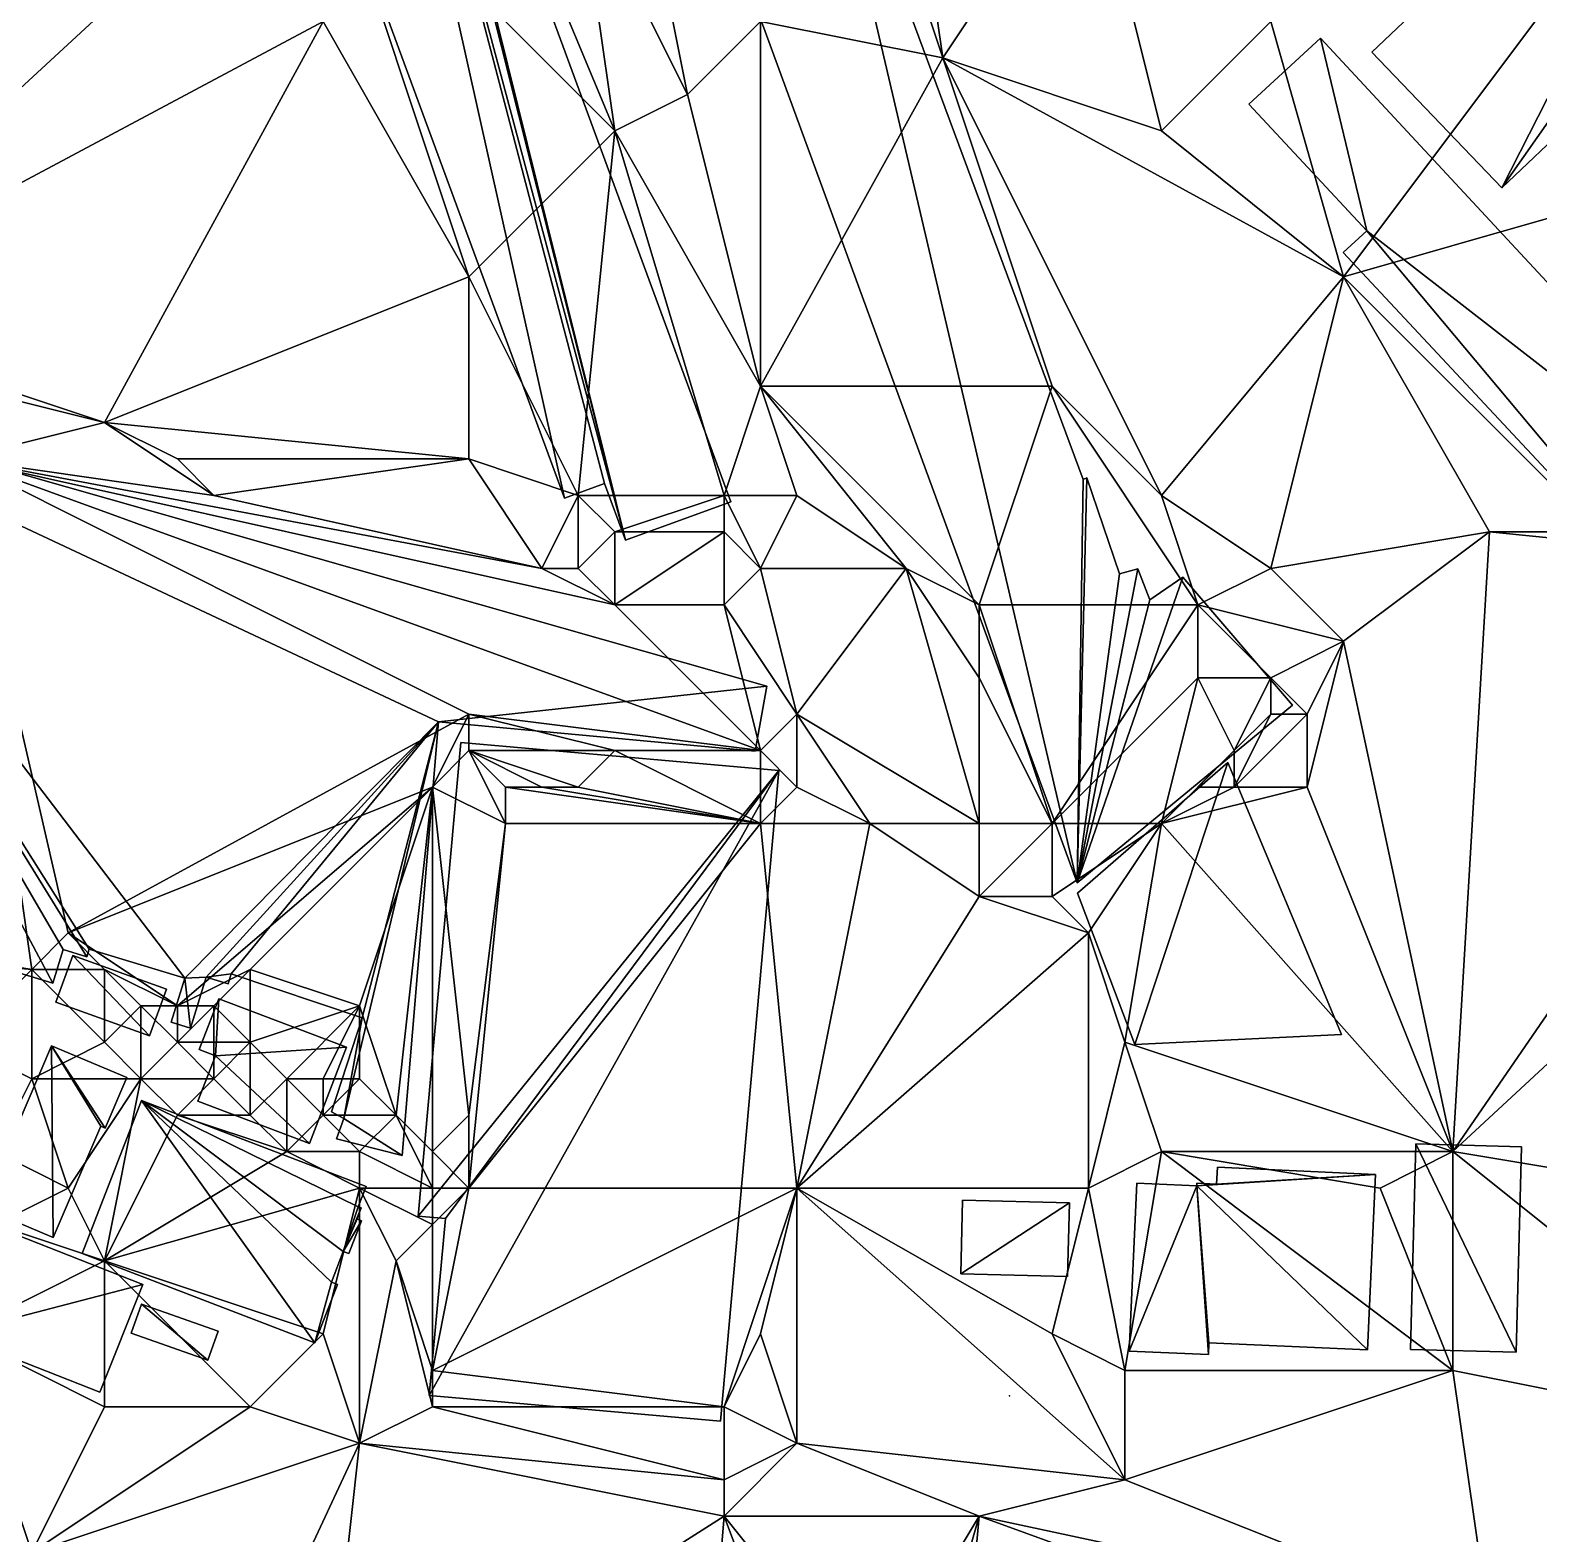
# Model space of a CAD drawing. Header units: metres. Extents: x -1103 to 901, y -902 to 905.
# Drawn here: x -854.1 to -771.3, y 619 to 701.5 of the extents above; entities that cross this region are included whole.
import ezdxf

# ---------------------------------------------------------------- set-up
doc = ezdxf.new("R2010")
doc.units = ezdxf.units.M
for name, color, linetype in [('OSM_BUILDING_FOOTPRINTS', 7, 'CONTINUOUS'), ('OSM_BUILDING_ROOFS', 1, 'CONTINUOUS'), ('OSM_BUILDING_WALLS', 8, 'CONTINUOUS'), ('OSM_TERRAIN', 3, 'CONTINUOUS'), ('OSM_TREES', 3, 'CONTINUOUS')]:
    doc.layers.add(name, color=color, linetype=linetype)

msp = doc.modelspace()

# ---------------------------------------------------------------- linework, layer by layer
at = {"layer": 'OSM_BUILDING_FOOTPRINTS'}
for points in [[(-846.185, 733.968, 9.272), (-838.348, 736.81, 9.272), (-835.065, 727.885, 9.272), (-834.899, 727.941, 9.272), (-815.631, 675.654, 9.272), (-821.412, 673.553, 9.272), (-822.562, 676.649, 9.272), (-824.762, 675.842, 9.272), (-846.185, 733.968, 9.272)], [(-820.75, 720.587, 10.256), (-809.044, 728.969, 10.256), (-803.539, 723.13, 10.256), (-810.834, 717.899, 10.256), (-811.177, 716.959, 10.256), (-796.298, 676.882, 10.256), (-796.099, 676.97, 10.256), (-794.297, 671.695, 10.256), (-793.291, 671.972, 10.256), (-792.628, 670.28, 10.256), (-790.826, 671.507, 10.256), (-784.802, 664.496, 10.256), (-796.629, 654.742, 10.256), (-820.75, 720.587, 10.256)], [(-780.447, 700.316, 11.662), (-759.346, 720.333, 11.662), (-741.239, 701.5, 11.662), (-762.551, 681.284, 11.662), (-769.592, 688.605, 11.662), (-766.685, 691.358, 11.662), (-765.834, 690.474, 11.662), (-761.269, 694.798, 11.662), (-766.796, 700.548, 11.662), (-770.167, 697.352, 11.662), (-769.415, 696.578, 11.662), (-773.317, 692.884, 11.662), (-780.447, 700.316, 11.662)], [(-787.212, 697.463, 11.658), (-783.277, 701.079, 11.658), (-754.636, 670.269, 11.658), (-759.787, 665.514, 11.658), (-782.028, 689.334, 11.658), (-780.734, 690.518, 11.658), (-787.212, 697.463, 11.658)], [(-882.176, 691.6, 11.096), (-870.06, 681.57, 11.096), (-813.652, 665.535, 11.096), (-814.304, 661.974, 11.096), (-831.67, 663.577, 11.096), (-833.67, 639.778, 11.096), (-837.274, 640.707, 11.096), (-836.865, 641.813, 11.096), (-837.55, 642.178, 11.096), (-835.87, 647.343, 11.096), (-843.055, 649.753, 11.096), (-843.221, 649.211, 11.096), (-844.415, 649.576, 11.096), (-845.277, 646.778, 11.096), (-846.338, 647.11, 11.096), (-845.598, 649.51, 11.096), (-850.848, 651.102, 11.096), (-850.981, 650.693, 11.096), (-852.263, 651.08, 11.096), (-852.838, 649.233, 11.096), (-892.721, 661.331, 11.096), (-882.176, 691.6, 11.096)], [(-830.443, 662.449, 11.787), (-812.989, 660.901, 11.787), (-816.205, 625.214, 11.787), (-832.178, 626.629, 11.787), (-831.294, 636.328, 11.787), (-832.786, 636.461, 11.787), (-830.443, 662.449, 11.787)], [(-796.607, 654.178, 11.818), (-788.35, 661.355, 11.818), (-782.115, 646.426, 11.818), (-793.468, 645.883, 11.818), (-796.607, 654.178, 11.818)], [(-852.672, 648.205, 11.391), (-851.744, 650.76, 11.391), (-846.604, 648.913, 11.391), (-847.532, 646.358, 11.391), (-852.672, 648.205, 11.391)], [(-844.879, 642.764, 11.584), (-843.917, 645.263, 11.584), (-844.802, 645.595, 11.584), (-843.73, 648.382, 11.584), (-836.721, 645.739, 11.584), (-838.744, 640.453, 11.584), (-844.879, 642.764, 11.584)], [(-856.718, 636.936, 13.161), (-852.915, 645.805, 13.161), (-848.781, 644.058, 13.161), (-849.964, 641.293, 13.161), (-850.207, 641.404, 13.161), (-852.827, 635.288, 13.161), (-856.718, 636.936, 13.161)], [(-851.224, 634.414, 13.655), (-847.974, 642.808, 13.655), (-835.649, 638.086, 13.655), (-836.08, 636.969, 13.655), (-835.914, 636.914, 13.655), (-836.146, 636.306, 13.655), (-835.892, 636.206, 13.655), (-836.589, 634.404, 13.655), (-836.898, 634.525, 13.655), (-837.55, 632.844, 13.655), (-837.219, 632.712, 13.655), (-838.457, 629.515, 13.655), (-851.224, 634.414, 13.655)], [(-778.335, 629.151, 12.144), (-778.047, 640.421, 12.144), (-772.244, 640.266, 12.144), (-772.531, 628.997, 12.144), (-778.335, 629.151, 12.144)], [(-793.357, 638.275, 12.589), (-790.052, 638.12, 12.589), (-790.052, 638.264, 12.589), (-788.969, 638.22, 12.589), (-788.924, 639.138, 12.589), (-780.258, 638.751, 12.589), (-780.7, 629.129, 12.589), (-789.4, 629.516, 12.589), (-789.422, 628.864, 12.589), (-793.777, 629.052, 12.589), (-793.357, 638.275, 12.589)], [(-802.908, 637.335, 13.192), (-797.038, 637.191, 13.192), (-797.148, 633.143, 13.192), (-803.007, 633.287, 13.192), (-802.908, 637.335, 13.192)], [(-850.251, 626.806, 14.081), (-858.354, 629.991, 14.081), (-855.999, 635.896, 14.081), (-847.897, 632.711, 14.081), (-850.251, 626.806, 14.081)], [(-848.538, 630.046, 14.194), (-847.974, 631.628, 14.194), (-843.774, 630.146, 14.194), (-844.337, 628.564, 14.194), (-848.538, 630.046, 14.194)]]:
    msp.add_polyline3d(points, close=True, dxfattribs=at)
at = {"layer": 'OSM_BUILDING_ROOFS'}
for points in [[(-838.348, 736.81, 17.672), (-846.185, 733.968, 17.672), (-824.762, 675.842, 17.672)], [(-838.348, 736.81, 17.672), (-824.762, 675.842, 17.672), (-822.562, 676.649, 17.672)], [(-838.348, 736.81, 17.672), (-822.562, 676.649, 17.672), (-821.412, 673.553, 17.672)], [(-821.412, 673.553, 17.672), (-835.065, 727.885, 17.672), (-838.348, 736.81, 17.672)], [(-821.412, 673.553, 17.672), (-834.899, 727.941, 17.672), (-835.065, 727.885, 17.672)], [(-821.412, 673.553, 17.672), (-815.631, 675.654, 17.672), (-834.899, 727.941, 17.672)], [(-820.75, 720.587, 15.456), (-796.629, 654.742, 15.456), (-811.177, 716.959, 15.456)], [(-759.346, 720.333, 23.262), (-780.447, 700.316, 23.262), (-773.317, 692.884, 23.262)], [(-759.346, 720.333, 23.262), (-773.317, 692.884, 23.262), (-770.167, 697.352, 23.262)], [(-796.629, 654.742, 15.456), (-796.298, 676.882, 15.456), (-811.177, 716.959, 15.456)], [(-783.277, 701.079, 26.458), (-787.212, 697.463, 26.458), (-780.734, 690.518, 26.458)], [(-780.734, 690.518, 26.458), (-754.636, 670.269, 26.458), (-783.277, 701.079, 26.458)], [(-773.317, 692.884, 23.262), (-769.415, 696.578, 23.262), (-770.167, 697.352, 23.262)], [(-780.734, 690.518, 26.458), (-782.028, 689.334, 26.458), (-759.787, 665.514, 26.458)], [(-780.734, 690.518, 26.458), (-759.787, 665.514, 26.458), (-754.636, 670.269, 26.458)], [(-870.06, 681.57, 16.296), (-892.721, 661.331, 16.296), (-852.838, 649.233, 16.296)], [(-870.06, 681.57, 16.296), (-852.838, 649.233, 16.296), (-852.263, 651.08, 16.296)], [(-870.06, 681.57, 16.296), (-852.263, 651.08, 16.296), (-850.981, 650.693, 16.296)], [(-870.06, 681.57, 16.296), (-850.981, 650.693, 16.296), (-850.848, 651.102, 16.296)], [(-870.06, 681.57, 16.296), (-850.848, 651.102, 16.296), (-845.598, 649.51, 16.296)], [(-831.67, 663.577, 16.296), (-813.652, 665.535, 16.296), (-870.06, 681.57, 16.296)], [(-831.67, 663.577, 16.296), (-870.06, 681.57, 16.296), (-845.598, 649.51, 16.296)], [(-796.629, 654.742, 15.456), (-794.297, 671.695, 15.456), (-796.099, 676.97, 15.456)], [(-796.629, 654.742, 15.456), (-796.099, 676.97, 15.456), (-796.298, 676.882, 15.456)], [(-796.629, 654.742, 15.456), (-792.628, 670.28, 15.456), (-793.291, 671.972, 15.456)], [(-796.629, 654.742, 15.456), (-793.291, 671.972, 15.456), (-794.297, 671.695, 15.456)], [(-796.629, 654.742, 15.456), (-784.802, 664.496, 15.456), (-790.826, 671.507, 15.456)], [(-796.629, 654.742, 15.456), (-790.826, 671.507, 15.456), (-792.628, 670.28, 15.456)], [(-831.67, 663.577, 16.296), (-814.304, 661.974, 16.296), (-813.652, 665.535, 16.296)], [(-831.67, 663.577, 16.296), (-845.598, 649.51, 16.296), (-844.415, 649.576, 16.296)], [(-831.67, 663.577, 16.296), (-844.415, 649.576, 16.296), (-843.055, 649.753, 16.296)], [(-831.67, 663.577, 16.296), (-843.055, 649.753, 16.296), (-835.87, 647.343, 16.296)], [(-836.865, 641.813, 16.296), (-833.67, 639.778, 16.296), (-831.67, 663.577, 16.296)], [(-831.67, 663.577, 16.296), (-835.87, 647.343, 16.296), (-836.865, 641.813, 16.296)], [(-812.989, 660.901, 16.987), (-830.443, 662.449, 16.987), (-832.786, 636.461, 16.987)], [(-812.989, 660.901, 16.987), (-832.786, 636.461, 16.987), (-831.294, 636.328, 16.987)], [(-812.989, 660.901, 16.987), (-831.294, 636.328, 16.987), (-832.178, 626.629, 16.987)], [(-812.989, 660.901, 16.987), (-832.178, 626.629, 16.987), (-816.205, 625.214, 16.987)], [(-788.35, 661.355, 23.418), (-796.607, 654.178, 23.418), (-793.468, 645.883, 23.418)], [(-788.35, 661.355, 23.418), (-793.468, 645.883, 23.418), (-782.115, 646.426, 23.418)], [(-851.744, 650.76, 16.591), (-852.672, 648.205, 16.591), (-847.532, 646.358, 16.591)], [(-851.744, 650.76, 16.591), (-847.532, 646.358, 16.591), (-846.604, 648.913, 16.591)], [(-845.598, 649.51, 16.296), (-846.338, 647.11, 16.296), (-845.277, 646.778, 16.296)], [(-845.598, 649.51, 16.296), (-845.277, 646.778, 16.296), (-844.415, 649.576, 16.296)], [(-844.415, 649.576, 16.296), (-843.221, 649.211, 16.296), (-843.055, 649.753, 16.296)], [(-843.917, 645.263, 16.784), (-843.73, 648.382, 16.784), (-844.802, 645.595, 16.784)], [(-843.917, 645.263, 16.784), (-836.721, 645.739, 16.784), (-843.73, 648.382, 16.784)], [(-835.87, 647.343, 16.296), (-837.55, 642.178, 16.296), (-836.865, 641.813, 16.296)], [(-852.915, 645.805, 18.361), (-856.718, 636.936, 18.361), (-852.827, 635.288, 18.361)], [(-852.915, 645.805, 18.361), (-852.827, 635.288, 18.361), (-850.207, 641.404, 18.361)], [(-852.915, 645.805, 18.361), (-850.207, 641.404, 18.361), (-849.964, 641.293, 18.361)], [(-852.915, 645.805, 18.361), (-849.964, 641.293, 18.361), (-848.781, 644.058, 18.361)], [(-843.917, 645.263, 16.784), (-844.879, 642.764, 16.784), (-838.744, 640.453, 16.784)], [(-843.917, 645.263, 16.784), (-838.744, 640.453, 16.784), (-836.721, 645.739, 16.784)], [(-847.974, 642.808, 18.855), (-851.224, 634.414, 18.855), (-838.457, 629.515, 18.855)], [(-836.08, 636.969, 18.855), (-835.649, 638.086, 18.855), (-847.974, 642.808, 18.855)], [(-847.974, 642.808, 18.855), (-838.457, 629.515, 18.855), (-837.55, 632.844, 18.855)], [(-847.974, 642.808, 18.855), (-837.55, 632.844, 18.855), (-836.898, 634.525, 18.855)], [(-847.974, 642.808, 18.855), (-836.898, 634.525, 18.855), (-836.08, 636.969, 18.855)], [(-836.865, 641.813, 16.296), (-837.274, 640.707, 16.296), (-833.67, 639.778, 16.296)], [(-778.047, 640.421, 17.344), (-778.335, 629.151, 17.344), (-772.531, 628.997, 17.344)], [(-778.047, 640.421, 17.344), (-772.531, 628.997, 17.344), (-772.244, 640.266, 17.344)], [(-790.052, 638.12, 17.789), (-780.7, 629.129, 17.789), (-780.258, 638.751, 17.789)], [(-788.969, 638.22, 17.789), (-790.052, 638.12, 17.789), (-780.258, 638.751, 17.789)], [(-780.258, 638.751, 17.789), (-788.924, 639.138, 17.789), (-788.969, 638.22, 17.789)], [(-790.052, 638.12, 17.789), (-793.357, 638.275, 17.789), (-793.777, 629.052, 17.789)], [(-790.052, 638.12, 17.789), (-793.777, 629.052, 17.789), (-789.422, 628.864, 17.789)], [(-788.969, 638.22, 17.789), (-790.052, 638.264, 17.789), (-790.052, 638.12, 17.789)], [(-790.052, 638.12, 17.789), (-789.422, 628.864, 17.789), (-789.4, 629.516, 17.789)], [(-790.052, 638.12, 17.789), (-789.4, 629.516, 17.789), (-780.7, 629.129, 17.789)], [(-836.898, 634.525, 18.855), (-835.914, 636.914, 18.855), (-836.08, 636.969, 18.855)], [(-836.898, 634.525, 18.855), (-836.146, 636.306, 18.855), (-835.914, 636.914, 18.855)], [(-797.038, 637.191, 21.592), (-802.908, 637.335, 21.592), (-803.007, 633.287, 21.592)], [(-797.038, 637.191, 21.592), (-803.007, 633.287, 21.592), (-797.148, 633.143, 21.592)], [(-858.354, 629.991, 24.081), (-847.897, 632.711, 24.081), (-855.999, 635.896, 24.081)], [(-836.898, 634.525, 18.855), (-835.892, 636.206, 18.855), (-836.146, 636.306, 18.855)], [(-836.898, 634.525, 18.855), (-836.589, 634.404, 18.855), (-835.892, 636.206, 18.855)], [(-858.354, 629.991, 24.081), (-850.251, 626.806, 24.081), (-847.897, 632.711, 24.081)], [(-838.457, 629.515, 18.855), (-837.219, 632.712, 18.855), (-837.55, 632.844, 18.855)], [(-847.974, 631.628, 24.194), (-848.538, 630.046, 24.194), (-844.337, 628.564, 24.194)], [(-847.974, 631.628, 24.194), (-844.337, 628.564, 24.194), (-843.774, 630.146, 24.194)]]:
    msp.add_3dface(points, dxfattribs=at)
at = {"layer": 'OSM_BUILDING_WALLS'}
for points in [[(-846.185, 733.968, 9.272), (-824.762, 675.842, 9.272), (-824.762, 675.842, 17.672)], [(-846.185, 733.968, 9.272), (-824.762, 675.842, 17.672), (-846.185, 733.968, 17.672)], [(-815.631, 675.654, 9.272), (-834.899, 727.941, 9.272), (-834.899, 727.941, 17.672)], [(-815.631, 675.654, 9.272), (-834.899, 727.941, 17.672), (-815.631, 675.654, 17.672)], [(-820.75, 720.587, 10.256), (-796.629, 654.742, 10.256), (-796.629, 654.742, 15.456)], [(-820.75, 720.587, 10.256), (-796.629, 654.742, 15.456), (-820.75, 720.587, 15.456)], [(-759.346, 720.333, 11.662), (-780.447, 700.316, 11.662), (-780.447, 700.316, 23.262)], [(-759.346, 720.333, 11.662), (-780.447, 700.316, 23.262), (-759.346, 720.333, 23.262)], [(-796.298, 676.882, 10.256), (-811.177, 716.959, 10.256), (-811.177, 716.959, 15.456)], [(-796.298, 676.882, 10.256), (-811.177, 716.959, 15.456), (-796.298, 676.882, 15.456)], [(-783.277, 701.079, 11.658), (-787.212, 697.463, 11.658), (-787.212, 697.463, 26.458)], [(-783.277, 701.079, 11.658), (-787.212, 697.463, 26.458), (-783.277, 701.079, 26.458)], [(-754.636, 670.269, 11.658), (-783.277, 701.079, 11.658), (-783.277, 701.079, 26.458)], [(-754.636, 670.269, 11.658), (-783.277, 701.079, 26.458), (-754.636, 670.269, 26.458)], [(-780.447, 700.316, 11.662), (-773.317, 692.884, 11.662), (-773.317, 692.884, 23.262)], [(-780.447, 700.316, 11.662), (-773.317, 692.884, 23.262), (-780.447, 700.316, 23.262)], [(-787.212, 697.463, 11.658), (-780.734, 690.518, 11.658), (-780.734, 690.518, 26.458)], [(-787.212, 697.463, 11.658), (-780.734, 690.518, 26.458), (-787.212, 697.463, 26.458)], [(-773.317, 692.884, 11.662), (-769.415, 696.578, 11.662), (-769.415, 696.578, 23.262)], [(-773.317, 692.884, 11.662), (-769.415, 696.578, 23.262), (-773.317, 692.884, 23.262)], [(-780.734, 690.518, 11.658), (-782.028, 689.334, 11.658), (-782.028, 689.334, 26.458)], [(-780.734, 690.518, 11.658), (-782.028, 689.334, 26.458), (-780.734, 690.518, 26.458)], [(-782.028, 689.334, 11.658), (-759.787, 665.514, 11.658), (-759.787, 665.514, 26.458)], [(-782.028, 689.334, 11.658), (-759.787, 665.514, 26.458), (-782.028, 689.334, 26.458)], [(-813.652, 665.535, 11.096), (-870.06, 681.57, 11.096), (-870.06, 681.57, 16.296)], [(-813.652, 665.535, 11.096), (-870.06, 681.57, 16.296), (-813.652, 665.535, 16.296)], [(-824.762, 675.842, 9.272), (-822.562, 676.649, 9.272), (-822.562, 676.649, 17.672)], [(-824.762, 675.842, 9.272), (-822.562, 676.649, 17.672), (-824.762, 675.842, 17.672)], [(-822.562, 676.649, 9.272), (-821.412, 673.553, 9.272), (-821.412, 673.553, 17.672)], [(-822.562, 676.649, 9.272), (-821.412, 673.553, 17.672), (-822.562, 676.649, 17.672)], [(-796.099, 676.97, 10.256), (-796.298, 676.882, 10.256), (-796.298, 676.882, 15.456)], [(-796.099, 676.97, 10.256), (-796.298, 676.882, 15.456), (-796.099, 676.97, 15.456)], [(-794.297, 671.695, 10.256), (-796.099, 676.97, 10.256), (-796.099, 676.97, 15.456)], [(-794.297, 671.695, 10.256), (-796.099, 676.97, 15.456), (-794.297, 671.695, 15.456)], [(-821.412, 673.553, 9.272), (-815.631, 675.654, 9.272), (-815.631, 675.654, 17.672)], [(-821.412, 673.553, 9.272), (-815.631, 675.654, 17.672), (-821.412, 673.553, 17.672)], [(-793.291, 671.972, 10.256), (-794.297, 671.695, 10.256), (-794.297, 671.695, 15.456)], [(-793.291, 671.972, 10.256), (-794.297, 671.695, 15.456), (-793.291, 671.972, 15.456)], [(-792.628, 670.28, 10.256), (-793.291, 671.972, 10.256), (-793.291, 671.972, 15.456)], [(-792.628, 670.28, 10.256), (-793.291, 671.972, 15.456), (-792.628, 670.28, 15.456)], [(-790.826, 671.507, 10.256), (-792.628, 670.28, 10.256), (-792.628, 670.28, 15.456)], [(-790.826, 671.507, 10.256), (-792.628, 670.28, 15.456), (-790.826, 671.507, 15.456)], [(-784.802, 664.496, 10.256), (-790.826, 671.507, 10.256), (-790.826, 671.507, 15.456)], [(-784.802, 664.496, 10.256), (-790.826, 671.507, 15.456), (-784.802, 664.496, 15.456)], [(-814.304, 661.974, 11.096), (-813.652, 665.535, 11.096), (-813.652, 665.535, 16.296)], [(-814.304, 661.974, 11.096), (-813.652, 665.535, 16.296), (-814.304, 661.974, 16.296)], [(-796.629, 654.742, 10.256), (-784.802, 664.496, 10.256), (-784.802, 664.496, 15.456)], [(-796.629, 654.742, 10.256), (-784.802, 664.496, 15.456), (-796.629, 654.742, 15.456)], [(-833.67, 639.778, 11.096), (-831.67, 663.577, 11.096), (-831.67, 663.577, 16.296)], [(-833.67, 639.778, 11.096), (-831.67, 663.577, 16.296), (-833.67, 639.778, 16.296)], [(-831.67, 663.577, 11.096), (-814.304, 661.974, 11.096), (-814.304, 661.974, 16.296)], [(-831.67, 663.577, 11.096), (-814.304, 661.974, 16.296), (-831.67, 663.577, 16.296)], [(-830.443, 662.449, 11.787), (-832.786, 636.461, 11.787), (-832.786, 636.461, 16.987)], [(-830.443, 662.449, 11.787), (-832.786, 636.461, 16.987), (-830.443, 662.449, 16.987)], [(-812.989, 660.901, 11.787), (-830.443, 662.449, 11.787), (-830.443, 662.449, 16.987)], [(-812.989, 660.901, 11.787), (-830.443, 662.449, 16.987), (-812.989, 660.901, 16.987)], [(-892.721, 661.331, 11.096), (-852.838, 649.233, 11.096), (-852.838, 649.233, 16.296)], [(-892.721, 661.331, 11.096), (-852.838, 649.233, 16.296), (-892.721, 661.331, 16.296)], [(-816.205, 625.214, 11.787), (-812.989, 660.901, 11.787), (-812.989, 660.901, 16.987)], [(-816.205, 625.214, 11.787), (-812.989, 660.901, 16.987), (-816.205, 625.214, 16.987)], [(-788.35, 661.355, 11.818), (-796.607, 654.178, 11.818), (-796.607, 654.178, 23.418)], [(-788.35, 661.355, 11.818), (-796.607, 654.178, 23.418), (-788.35, 661.355, 23.418)], [(-782.115, 646.426, 11.818), (-788.35, 661.355, 11.818), (-788.35, 661.355, 23.418)], [(-782.115, 646.426, 11.818), (-788.35, 661.355, 23.418), (-782.115, 646.426, 23.418)], [(-796.607, 654.178, 11.818), (-793.468, 645.883, 11.818), (-793.468, 645.883, 23.418)], [(-796.607, 654.178, 11.818), (-793.468, 645.883, 23.418), (-796.607, 654.178, 23.418)], [(-852.838, 649.233, 11.096), (-852.263, 651.08, 11.096), (-852.263, 651.08, 16.296)], [(-852.838, 649.233, 11.096), (-852.263, 651.08, 16.296), (-852.838, 649.233, 16.296)], [(-851.744, 650.76, 11.391), (-852.672, 648.205, 11.391), (-852.672, 648.205, 16.591)], [(-851.744, 650.76, 11.391), (-852.672, 648.205, 16.591), (-851.744, 650.76, 16.591)], [(-852.263, 651.08, 11.096), (-850.981, 650.693, 11.096), (-850.981, 650.693, 16.296)], [(-852.263, 651.08, 11.096), (-850.981, 650.693, 16.296), (-852.263, 651.08, 16.296)], [(-846.604, 648.913, 11.391), (-851.744, 650.76, 11.391), (-851.744, 650.76, 16.591)], [(-846.604, 648.913, 11.391), (-851.744, 650.76, 16.591), (-846.604, 648.913, 16.591)], [(-850.981, 650.693, 11.096), (-850.848, 651.102, 11.096), (-850.848, 651.102, 16.296)], [(-850.981, 650.693, 11.096), (-850.848, 651.102, 16.296), (-850.981, 650.693, 16.296)], [(-850.848, 651.102, 11.096), (-845.598, 649.51, 11.096), (-845.598, 649.51, 16.296)], [(-850.848, 651.102, 11.096), (-845.598, 649.51, 16.296), (-850.848, 651.102, 16.296)], [(-845.598, 649.51, 11.096), (-846.338, 647.11, 11.096), (-846.338, 647.11, 16.296)], [(-845.598, 649.51, 11.096), (-846.338, 647.11, 16.296), (-845.598, 649.51, 16.296)], [(-845.277, 646.778, 11.096), (-844.415, 649.576, 11.096), (-844.415, 649.576, 16.296)], [(-845.277, 646.778, 11.096), (-844.415, 649.576, 16.296), (-845.277, 646.778, 16.296)], [(-844.415, 649.576, 11.096), (-843.221, 649.211, 11.096), (-843.221, 649.211, 16.296)], [(-844.415, 649.576, 11.096), (-843.221, 649.211, 16.296), (-844.415, 649.576, 16.296)], [(-843.221, 649.211, 11.096), (-843.055, 649.753, 11.096), (-843.055, 649.753, 16.296)], [(-843.221, 649.211, 11.096), (-843.055, 649.753, 16.296), (-843.221, 649.211, 16.296)], [(-843.055, 649.753, 11.096), (-835.87, 647.343, 11.096), (-835.87, 647.343, 16.296)], [(-843.055, 649.753, 11.096), (-835.87, 647.343, 16.296), (-843.055, 649.753, 16.296)], [(-847.532, 646.358, 11.391), (-846.604, 648.913, 11.391), (-846.604, 648.913, 16.591)], [(-847.532, 646.358, 11.391), (-846.604, 648.913, 16.591), (-847.532, 646.358, 16.591)], [(-843.73, 648.382, 11.584), (-844.802, 645.595, 11.584), (-844.802, 645.595, 16.784)], [(-843.73, 648.382, 11.584), (-844.802, 645.595, 16.784), (-843.73, 648.382, 16.784)], [(-836.721, 645.739, 11.584), (-843.73, 648.382, 11.584), (-843.73, 648.382, 16.784)], [(-836.721, 645.739, 11.584), (-843.73, 648.382, 16.784), (-836.721, 645.739, 16.784)], [(-852.672, 648.205, 11.391), (-847.532, 646.358, 11.391), (-847.532, 646.358, 16.591)], [(-852.672, 648.205, 11.391), (-847.532, 646.358, 16.591), (-852.672, 648.205, 16.591)], [(-846.338, 647.11, 11.096), (-845.277, 646.778, 11.096), (-845.277, 646.778, 16.296)], [(-846.338, 647.11, 11.096), (-845.277, 646.778, 16.296), (-846.338, 647.11, 16.296)], [(-835.87, 647.343, 11.096), (-837.55, 642.178, 11.096), (-837.55, 642.178, 16.296)], [(-835.87, 647.343, 11.096), (-837.55, 642.178, 16.296), (-835.87, 647.343, 16.296)], [(-852.915, 645.805, 13.161), (-856.718, 636.936, 13.161), (-856.718, 636.936, 18.361)], [(-852.915, 645.805, 13.161), (-856.718, 636.936, 18.361), (-852.915, 645.805, 18.361)], [(-848.781, 644.058, 13.161), (-852.915, 645.805, 13.161), (-852.915, 645.805, 18.361)], [(-848.781, 644.058, 13.161), (-852.915, 645.805, 18.361), (-848.781, 644.058, 18.361)], [(-793.468, 645.883, 11.818), (-782.115, 646.426, 11.818), (-782.115, 646.426, 23.418)], [(-793.468, 645.883, 11.818), (-782.115, 646.426, 23.418), (-793.468, 645.883, 23.418)], [(-843.917, 645.263, 11.584), (-844.879, 642.764, 11.584), (-844.879, 642.764, 16.784)], [(-843.917, 645.263, 11.584), (-844.879, 642.764, 16.784), (-843.917, 645.263, 16.784)], [(-844.802, 645.595, 11.584), (-843.917, 645.263, 11.584), (-843.917, 645.263, 16.784)], [(-844.802, 645.595, 11.584), (-843.917, 645.263, 16.784), (-844.802, 645.595, 16.784)], [(-838.744, 640.453, 11.584), (-836.721, 645.739, 11.584), (-836.721, 645.739, 16.784)], [(-838.744, 640.453, 11.584), (-836.721, 645.739, 16.784), (-838.744, 640.453, 16.784)], [(-849.964, 641.293, 13.161), (-848.781, 644.058, 13.161), (-848.781, 644.058, 18.361)], [(-849.964, 641.293, 13.161), (-848.781, 644.058, 18.361), (-849.964, 641.293, 18.361)], [(-847.974, 642.808, 13.655), (-851.224, 634.414, 13.655), (-851.224, 634.414, 18.855)], [(-847.974, 642.808, 13.655), (-851.224, 634.414, 18.855), (-847.974, 642.808, 18.855)], [(-835.649, 638.086, 13.655), (-847.974, 642.808, 13.655), (-847.974, 642.808, 18.855)], [(-835.649, 638.086, 13.655), (-847.974, 642.808, 18.855), (-835.649, 638.086, 18.855)], [(-844.879, 642.764, 11.584), (-838.744, 640.453, 11.584), (-838.744, 640.453, 16.784)], [(-844.879, 642.764, 11.584), (-838.744, 640.453, 16.784), (-844.879, 642.764, 16.784)], [(-837.55, 642.178, 11.096), (-836.865, 641.813, 11.096), (-836.865, 641.813, 16.296)], [(-837.55, 642.178, 11.096), (-836.865, 641.813, 16.296), (-837.55, 642.178, 16.296)], [(-836.865, 641.813, 11.096), (-837.274, 640.707, 11.096), (-837.274, 640.707, 16.296)], [(-836.865, 641.813, 11.096), (-837.274, 640.707, 16.296), (-836.865, 641.813, 16.296)], [(-852.827, 635.288, 13.161), (-850.207, 641.404, 13.161), (-850.207, 641.404, 18.361)], [(-852.827, 635.288, 13.161), (-850.207, 641.404, 18.361), (-852.827, 635.288, 18.361)], [(-850.207, 641.404, 13.161), (-849.964, 641.293, 13.161), (-849.964, 641.293, 18.361)], [(-850.207, 641.404, 13.161), (-849.964, 641.293, 18.361), (-850.207, 641.404, 18.361)], [(-837.274, 640.707, 11.096), (-833.67, 639.778, 11.096), (-833.67, 639.778, 16.296)], [(-837.274, 640.707, 11.096), (-833.67, 639.778, 16.296), (-837.274, 640.707, 16.296)], [(-778.047, 640.421, 12.144), (-778.335, 629.151, 12.144), (-778.335, 629.151, 17.344)], [(-778.047, 640.421, 12.144), (-778.335, 629.151, 17.344), (-778.047, 640.421, 17.344)], [(-772.244, 640.266, 12.144), (-778.047, 640.421, 12.144), (-778.047, 640.421, 17.344)], [(-772.244, 640.266, 12.144), (-778.047, 640.421, 17.344), (-772.244, 640.266, 17.344)], [(-772.531, 628.997, 12.144), (-772.244, 640.266, 12.144), (-772.244, 640.266, 17.344)], [(-772.531, 628.997, 12.144), (-772.244, 640.266, 17.344), (-772.531, 628.997, 17.344)], [(-788.924, 639.138, 12.589), (-788.969, 638.22, 12.589), (-788.969, 638.22, 17.789)], [(-788.924, 639.138, 12.589), (-788.969, 638.22, 17.789), (-788.924, 639.138, 17.789)], [(-780.258, 638.751, 12.589), (-788.924, 639.138, 12.589), (-788.924, 639.138, 17.789)], [(-780.258, 638.751, 12.589), (-788.924, 639.138, 17.789), (-780.258, 638.751, 17.789)], [(-780.7, 629.129, 12.589), (-780.258, 638.751, 12.589), (-780.258, 638.751, 17.789)], [(-780.7, 629.129, 12.589), (-780.258, 638.751, 17.789), (-780.7, 629.129, 17.789)], [(-836.08, 636.969, 13.655), (-835.649, 638.086, 13.655), (-835.649, 638.086, 18.855)], [(-836.08, 636.969, 13.655), (-835.649, 638.086, 18.855), (-836.08, 636.969, 18.855)], [(-793.357, 638.275, 12.589), (-793.777, 629.052, 12.589), (-793.777, 629.052, 17.789)], [(-793.357, 638.275, 12.589), (-793.777, 629.052, 17.789), (-793.357, 638.275, 17.789)], [(-790.052, 638.12, 12.589), (-793.357, 638.275, 12.589), (-793.357, 638.275, 17.789)], [(-790.052, 638.12, 12.589), (-793.357, 638.275, 17.789), (-790.052, 638.12, 17.789)], [(-788.969, 638.22, 12.589), (-790.052, 638.264, 12.589), (-790.052, 638.264, 17.789)], [(-788.969, 638.22, 12.589), (-790.052, 638.264, 17.789), (-788.969, 638.22, 17.789)], [(-790.052, 638.264, 12.589), (-790.052, 638.12, 12.589), (-790.052, 638.12, 17.789)], [(-790.052, 638.264, 12.589), (-790.052, 638.12, 17.789), (-790.052, 638.264, 17.789)], [(-856.718, 636.936, 13.161), (-852.827, 635.288, 13.161), (-852.827, 635.288, 18.361)], [(-856.718, 636.936, 13.161), (-852.827, 635.288, 18.361), (-856.718, 636.936, 18.361)], [(-836.146, 636.306, 13.655), (-835.914, 636.914, 13.655), (-835.914, 636.914, 18.855)], [(-836.146, 636.306, 13.655), (-835.914, 636.914, 18.855), (-836.146, 636.306, 18.855)], [(-835.914, 636.914, 13.655), (-836.08, 636.969, 13.655), (-836.08, 636.969, 18.855)], [(-835.914, 636.914, 13.655), (-836.08, 636.969, 18.855), (-835.914, 636.914, 18.855)], [(-802.908, 637.335, 13.192), (-803.007, 633.287, 13.192), (-803.007, 633.287, 21.592)], [(-802.908, 637.335, 13.192), (-803.007, 633.287, 21.592), (-802.908, 637.335, 21.592)], [(-797.038, 637.191, 13.192), (-802.908, 637.335, 13.192), (-802.908, 637.335, 21.592)], [(-797.038, 637.191, 13.192), (-802.908, 637.335, 21.592), (-797.038, 637.191, 21.592)], [(-797.148, 633.143, 13.192), (-797.038, 637.191, 13.192), (-797.038, 637.191, 21.592)], [(-797.148, 633.143, 13.192), (-797.038, 637.191, 21.592), (-797.148, 633.143, 21.592)], [(-847.897, 632.711, 14.081), (-855.999, 635.896, 14.081), (-855.999, 635.896, 24.081)], [(-847.897, 632.711, 14.081), (-855.999, 635.896, 24.081), (-847.897, 632.711, 24.081)], [(-836.589, 634.404, 13.655), (-835.892, 636.206, 13.655), (-835.892, 636.206, 18.855)], [(-836.589, 634.404, 13.655), (-835.892, 636.206, 18.855), (-836.589, 634.404, 18.855)], [(-835.892, 636.206, 13.655), (-836.146, 636.306, 13.655), (-836.146, 636.306, 18.855)], [(-835.892, 636.206, 13.655), (-836.146, 636.306, 18.855), (-835.892, 636.206, 18.855)], [(-832.786, 636.461, 11.787), (-831.294, 636.328, 11.787), (-831.294, 636.328, 16.987)], [(-832.786, 636.461, 11.787), (-831.294, 636.328, 16.987), (-832.786, 636.461, 16.987)], [(-831.294, 636.328, 11.787), (-832.178, 626.629, 11.787), (-832.178, 626.629, 16.987)], [(-831.294, 636.328, 11.787), (-832.178, 626.629, 16.987), (-831.294, 636.328, 16.987)], [(-851.224, 634.414, 13.655), (-838.457, 629.515, 13.655), (-838.457, 629.515, 18.855)], [(-851.224, 634.414, 13.655), (-838.457, 629.515, 18.855), (-851.224, 634.414, 18.855)], [(-837.55, 632.844, 13.655), (-836.898, 634.525, 13.655), (-836.898, 634.525, 18.855)], [(-837.55, 632.844, 13.655), (-836.898, 634.525, 18.855), (-837.55, 632.844, 18.855)], [(-836.898, 634.525, 13.655), (-836.589, 634.404, 13.655), (-836.589, 634.404, 18.855)], [(-836.898, 634.525, 13.655), (-836.589, 634.404, 18.855), (-836.898, 634.525, 18.855)], [(-850.251, 626.806, 14.081), (-847.897, 632.711, 14.081), (-847.897, 632.711, 24.081)], [(-850.251, 626.806, 14.081), (-847.897, 632.711, 24.081), (-850.251, 626.806, 24.081)], [(-838.457, 629.515, 13.655), (-837.219, 632.712, 13.655), (-837.219, 632.712, 18.855)], [(-838.457, 629.515, 13.655), (-837.219, 632.712, 18.855), (-838.457, 629.515, 18.855)], [(-837.219, 632.712, 13.655), (-837.55, 632.844, 13.655), (-837.55, 632.844, 18.855)], [(-837.219, 632.712, 13.655), (-837.55, 632.844, 18.855), (-837.219, 632.712, 18.855)], [(-803.007, 633.287, 13.192), (-797.148, 633.143, 13.192), (-797.148, 633.143, 21.592)], [(-803.007, 633.287, 13.192), (-797.148, 633.143, 21.592), (-803.007, 633.287, 21.592)], [(-847.974, 631.628, 14.194), (-848.538, 630.046, 14.194), (-848.538, 630.046, 24.194)], [(-847.974, 631.628, 14.194), (-848.538, 630.046, 24.194), (-847.974, 631.628, 24.194)], [(-843.774, 630.146, 14.194), (-847.974, 631.628, 14.194), (-847.974, 631.628, 24.194)], [(-843.774, 630.146, 14.194), (-847.974, 631.628, 24.194), (-843.774, 630.146, 24.194)], [(-844.337, 628.564, 14.194), (-843.774, 630.146, 14.194), (-843.774, 630.146, 24.194)], [(-844.337, 628.564, 14.194), (-843.774, 630.146, 24.194), (-844.337, 628.564, 24.194)], [(-858.354, 629.991, 14.081), (-850.251, 626.806, 14.081), (-850.251, 626.806, 24.081)], [(-858.354, 629.991, 14.081), (-850.251, 626.806, 24.081), (-858.354, 629.991, 24.081)], [(-848.538, 630.046, 14.194), (-844.337, 628.564, 14.194), (-844.337, 628.564, 24.194)], [(-848.538, 630.046, 14.194), (-844.337, 628.564, 24.194), (-848.538, 630.046, 24.194)], [(-789.422, 628.864, 12.589), (-789.4, 629.516, 12.589), (-789.4, 629.516, 17.789)], [(-789.422, 628.864, 12.589), (-789.4, 629.516, 17.789), (-789.422, 628.864, 17.789)], [(-789.4, 629.516, 12.589), (-780.7, 629.129, 12.589), (-780.7, 629.129, 17.789)], [(-789.4, 629.516, 12.589), (-780.7, 629.129, 17.789), (-789.4, 629.516, 17.789)], [(-793.777, 629.052, 12.589), (-789.422, 628.864, 12.589), (-789.422, 628.864, 17.789)], [(-793.777, 629.052, 12.589), (-789.422, 628.864, 17.789), (-793.777, 629.052, 17.789)], [(-778.335, 629.151, 12.144), (-772.531, 628.997, 12.144), (-772.531, 628.997, 17.344)], [(-778.335, 629.151, 12.144), (-772.531, 628.997, 17.344), (-778.335, 629.151, 17.344)], [(-832.178, 626.629, 11.787), (-816.205, 625.214, 11.787), (-816.205, 625.214, 16.987)], [(-832.178, 626.629, 11.787), (-816.205, 625.214, 16.987), (-832.178, 626.629, 16.987)]]:
    msp.add_3dface(points, dxfattribs=at)
at = {"layer": 'OSM_TERRAIN'}
for points in [[(-838, 712, 11.388), (-822, 696, 11.373), (-832, 720, 11.388)], [(-822, 696, 11.373), (-824, 710, 10.6), (-832, 720, 11.388)], [(-782, 688, 13.713), (-758, 720, 13.683), (-786, 702, 13.592)], [(-782, 688, 13.713), (-740, 700, 13.868), (-758, 720, 13.683)], [(-814, 702, 12.407), (-804, 700, 12.398), (-810, 718, 12.353)], [(-804, 700, 12.398), (-806, 714, 11.984), (-810, 718, 12.353)], [(-804, 700, 12.398), (-796, 712, 12.911), (-806, 714, 11.984)], [(-830, 688, 11.405), (-822, 696, 11.373), (-838, 712, 11.388)], [(-830, 688, 11.405), (-838, 712, 11.388), (-838, 702, 10.707)], [(-792, 696, 13.158), (-796, 712, 12.911), (-804, 700, 12.398)], [(-796, 712, 12.911), (-792, 696, 13.158), (-786, 702, 13.592)], [(-882, 710, 12.661), (-868, 686, 11.883), (-842, 710, 10.561)], [(-868, 686, 11.883), (-838, 702, 10.707), (-842, 710, 10.561)], [(-822, 696, 11.373), (-818, 698, 11.436), (-824, 710, 10.6)], [(-824, 710, 10.6), (-818, 698, 11.436), (-820, 708, 10.955)], [(-818, 698, 11.436), (-814, 702, 12.407), (-820, 708, 10.955)], [(-850, 680, 11.673), (-838, 702, 10.707), (-868, 686, 11.883)], [(-850, 680, 11.673), (-830, 688, 11.405), (-838, 702, 10.707)], [(-814, 682, 12.417), (-814, 702, 12.407), (-818, 698, 11.436)], [(-814, 682, 12.417), (-804, 700, 12.398), (-814, 702, 12.407)], [(-792, 696, 13.158), (-782, 688, 13.713), (-786, 702, 13.592)], [(-814, 682, 12.417), (-798, 682, 12.443), (-804, 700, 12.398)], [(-798, 682, 12.443), (-792, 676, 12.965), (-804, 700, 12.398)], [(-792, 676, 12.965), (-782, 688, 13.713), (-804, 700, 12.398)], [(-782, 688, 13.713), (-792, 696, 13.158), (-804, 700, 12.398)], [(-768, 674, 13.741), (-740, 700, 13.868), (-782, 688, 13.713)], [(-822, 696, 11.373), (-814, 682, 12.417), (-818, 698, 11.436)], [(-824, 676, 11.426), (-822, 696, 11.373), (-830, 688, 11.405)], [(-824, 676, 11.426), (-816, 676, 11.388), (-822, 696, 11.373)], [(-816, 676, 11.388), (-814, 682, 12.417), (-822, 696, 11.373)], [(-740, 634, 13.917), (-722, 690, 13.958), (-776, 640, 14.161)], [(-776, 640, 14.161), (-722, 690, 13.958), (-754, 672, 13.947)], [(-850, 680, 11.673), (-830, 678, 12.455), (-830, 688, 11.405)], [(-830, 678, 12.455), (-824, 676, 11.426), (-830, 688, 11.405)], [(-792, 676, 12.965), (-786, 672, 13.09), (-782, 688, 13.713)], [(-786, 672, 13.09), (-774, 674, 13.226), (-782, 688, 13.713)], [(-774, 674, 13.226), (-768, 674, 13.741), (-782, 688, 13.713)], [(-858, 682, 11.768), (-850, 680, 11.673), (-868, 686, 11.883)], [(-858, 678, 13.275), (-850, 680, 11.673), (-858, 682, 11.768)], [(-816, 676, 11.388), (-812, 676, 12.702), (-814, 682, 12.417)], [(-806, 672, 12.894), (-802, 670, 12.42), (-814, 682, 12.417)], [(-812, 676, 12.702), (-806, 672, 12.894), (-814, 682, 12.417)], [(-802, 670, 12.42), (-798, 682, 12.443), (-814, 682, 12.417)], [(-802, 670, 12.42), (-790, 670, 12.42), (-798, 682, 12.443)], [(-790, 670, 12.42), (-792, 676, 12.965), (-798, 682, 12.443)], [(-858, 678, 13.275), (-844, 676, 12.779), (-850, 680, 11.673)], [(-844, 676, 12.779), (-846, 678, 12.217), (-850, 680, 11.673)], [(-846, 678, 12.217), (-830, 678, 12.455), (-850, 680, 11.673)], [(-854, 650, 13.275), (-858, 678, 13.275), (-878, 654, 13.311)], [(-854, 650, 13.275), (-852, 652, 13.275), (-858, 678, 13.275)], [(-858, 678, 13.275), (-852, 652, 13.275), (-830, 664, 13.275)], [(-830, 664, 13.275), (-814, 662, 13.422), (-858, 678, 13.275)], [(-858, 678, 13.275), (-814, 662, 13.422), (-822, 670, 13.171)], [(-822, 670, 13.171), (-826, 672, 13.123), (-858, 678, 13.275)], [(-858, 678, 13.275), (-826, 672, 13.123), (-844, 676, 12.779)], [(-844, 676, 12.779), (-830, 678, 12.455), (-846, 678, 12.217)], [(-826, 672, 13.123), (-830, 678, 12.455), (-844, 676, 12.779)], [(-826, 672, 13.123), (-824, 676, 11.426), (-830, 678, 12.455)], [(-826, 672, 13.123), (-824, 672, 12.749), (-824, 676, 11.426)], [(-824, 672, 12.749), (-822, 674, 11.537), (-824, 676, 11.426)], [(-822, 674, 11.537), (-816, 676, 11.388), (-824, 676, 11.426)], [(-816, 674, 11.938), (-816, 676, 11.388), (-822, 674, 11.537)], [(-814, 672, 13.088), (-816, 676, 11.388), (-816, 674, 11.938)], [(-814, 672, 13.088), (-812, 676, 12.702), (-816, 676, 11.388)], [(-812, 676, 12.702), (-814, 672, 13.088), (-806, 672, 12.894)], [(-790, 670, 12.42), (-786, 672, 13.09), (-792, 676, 12.965)], [(-824, 672, 12.749), (-822, 670, 13.171), (-822, 674, 11.537)], [(-822, 670, 13.171), (-816, 670, 13.254), (-816, 674, 11.938)], [(-822, 670, 13.171), (-816, 674, 11.938), (-822, 674, 11.537)], [(-816, 670, 13.254), (-814, 672, 13.088), (-816, 674, 11.938)], [(-782, 668, 13.231), (-774, 674, 13.226), (-786, 672, 13.09)], [(-782, 668, 13.231), (-776, 640, 14.161), (-774, 674, 13.226)], [(-776, 640, 14.161), (-754, 672, 13.947), (-774, 674, 13.226)], [(-754, 672, 13.947), (-768, 674, 13.741), (-774, 674, 13.226)], [(-822, 670, 13.171), (-824, 672, 12.749), (-826, 672, 13.123)], [(-812, 664, 13.707), (-814, 672, 13.088), (-816, 670, 13.254)], [(-812, 664, 13.707), (-806, 672, 12.894), (-814, 672, 13.088)], [(-802, 658, 14.009), (-806, 672, 12.894), (-812, 664, 13.707)], [(-802, 658, 14.009), (-802, 666, 12.725), (-806, 672, 12.894)], [(-806, 672, 12.894), (-802, 666, 12.725), (-802, 670, 12.42)], [(-790, 670, 12.42), (-782, 668, 13.231), (-786, 672, 13.09)], [(-814, 662, 13.422), (-816, 670, 13.254), (-822, 670, 13.171)], [(-814, 662, 13.422), (-812, 664, 13.707), (-816, 670, 13.254)], [(-802, 666, 12.725), (-798, 658, 12.561), (-802, 670, 12.42)], [(-798, 658, 12.561), (-790, 670, 12.42), (-802, 670, 12.42)], [(-790, 666, 12.42), (-790, 670, 12.42), (-798, 658, 12.561)], [(-790, 666, 12.42), (-786, 666, 12.437), (-790, 670, 12.42)], [(-786, 666, 12.437), (-782, 668, 13.231), (-790, 670, 12.42)], [(-784, 664, 12.661), (-782, 668, 13.231), (-786, 666, 12.437)], [(-776, 640, 14.161), (-782, 668, 13.231), (-784, 660, 13.702)], [(-784, 660, 13.702), (-782, 668, 13.231), (-784, 664, 12.661)], [(-802, 658, 14.009), (-798, 658, 12.561), (-802, 666, 12.725)], [(-798, 658, 12.561), (-792, 658, 14.064), (-790, 666, 12.42)], [(-792, 658, 14.064), (-788, 662, 13.763), (-790, 666, 12.42)], [(-788, 662, 13.763), (-786, 666, 12.437), (-790, 666, 12.42)], [(-788, 662, 13.763), (-786, 664, 12.61), (-786, 666, 12.437)], [(-786, 664, 12.61), (-784, 664, 12.661), (-786, 666, 12.437)], [(-852, 652, 13.275), (-832, 660, 13.275), (-830, 664, 13.275)], [(-832, 660, 13.275), (-830, 662, 14.123), (-830, 664, 13.275)], [(-830, 662, 14.123), (-822, 662, 13.663), (-830, 664, 13.275)], [(-822, 662, 13.663), (-814, 662, 13.422), (-830, 664, 13.275)], [(-812, 660, 14.803), (-812, 664, 13.707), (-814, 662, 13.422)], [(-812, 660, 14.803), (-808, 658, 14.282), (-812, 664, 13.707)], [(-808, 658, 14.282), (-802, 658, 14.009), (-812, 664, 13.707)], [(-788, 660, 14.064), (-786, 664, 12.61), (-788, 662, 13.763)], [(-788, 660, 14.064), (-784, 660, 13.702), (-784, 664, 12.661)], [(-788, 660, 14.064), (-784, 664, 12.661), (-786, 664, 12.61)], [(-832, 660, 13.275), (-828, 658, 15.67), (-830, 662, 14.123)], [(-828, 658, 15.67), (-828, 660, 15.206), (-830, 662, 14.123)], [(-828, 660, 15.206), (-826, 660, 15.096), (-830, 662, 14.123)], [(-826, 660, 15.096), (-824, 660, 14.986), (-830, 662, 14.123)], [(-824, 660, 14.986), (-822, 662, 13.663), (-830, 662, 14.123)], [(-814, 658, 15.662), (-822, 662, 13.663), (-824, 660, 14.986)], [(-814, 658, 15.662), (-814, 662, 13.422), (-822, 662, 13.663)], [(-814, 658, 15.662), (-812, 660, 14.803), (-814, 662, 13.422)], [(-792, 658, 14.064), (-790, 660, 14.041), (-788, 662, 13.763)], [(-790, 660, 14.041), (-788, 660, 14.064), (-788, 662, 13.763)], [(-852, 652, 13.275), (-846, 648, 13.275), (-832, 660, 13.275)], [(-842, 650, 13.275), (-832, 660, 13.275), (-846, 648, 13.275)], [(-842, 650, 13.275), (-836, 648, 13.275), (-832, 660, 13.275)], [(-836, 648, 13.275), (-834, 642, 13.275), (-832, 660, 13.275)], [(-834, 642, 13.275), (-832, 640, 14.26), (-832, 660, 13.275)], [(-832, 640, 14.26), (-830, 642, 15.354), (-832, 660, 13.275)], [(-832, 660, 13.275), (-830, 642, 15.354), (-828, 658, 15.67)], [(-828, 658, 15.67), (-814, 658, 15.662), (-828, 660, 15.206)], [(-814, 658, 15.662), (-826, 660, 15.096), (-828, 660, 15.206)], [(-814, 658, 15.662), (-824, 660, 14.986), (-826, 660, 15.096)], [(-814, 658, 15.662), (-808, 658, 14.282), (-812, 660, 14.803)], [(-792, 658, 14.064), (-776, 640, 14.161), (-784, 660, 13.702)], [(-792, 658, 14.064), (-788, 660, 14.064), (-790, 660, 14.041)], [(-792, 658, 14.064), (-784, 660, 13.702), (-788, 660, 14.064)], [(-812, 638, 15.702), (-814, 658, 15.662), (-830, 638, 15.67)], [(-830, 642, 15.354), (-830, 638, 15.67), (-828, 658, 15.67)], [(-830, 638, 15.67), (-814, 658, 15.662), (-828, 658, 15.67)], [(-812, 638, 15.702), (-808, 658, 14.282), (-814, 658, 15.662)], [(-812, 638, 15.702), (-802, 654, 14.312), (-808, 658, 14.282)], [(-802, 654, 14.312), (-802, 658, 14.009), (-808, 658, 14.282)], [(-802, 654, 14.312), (-798, 654, 13.72), (-798, 658, 12.561)], [(-802, 654, 14.312), (-798, 658, 12.561), (-802, 658, 14.009)], [(-796, 652, 14.043), (-792, 658, 14.064), (-798, 654, 13.72)], [(-798, 654, 13.72), (-792, 658, 14.064), (-798, 658, 12.561)], [(-794, 646, 14.101), (-792, 658, 14.064), (-796, 652, 14.043)], [(-794, 646, 14.101), (-776, 640, 14.161), (-792, 658, 14.064)], [(-876, 652, 13.919), (-854, 650, 13.275), (-878, 654, 13.311)], [(-796, 652, 14.043), (-802, 654, 14.312), (-812, 638, 15.702)], [(-802, 654, 14.312), (-796, 652, 14.043), (-798, 654, 13.72)], [(-858, 646, 14.009), (-854, 650, 13.275), (-876, 652, 13.919)], [(-854, 650, 13.275), (-850, 650, 13.547), (-852, 652, 13.275)], [(-850, 650, 13.547), (-846, 648, 13.275), (-852, 652, 13.275)], [(-812, 638, 15.702), (-796, 638, 15.121), (-796, 652, 14.043)], [(-796, 652, 14.043), (-796, 638, 15.121), (-794, 646, 14.101)], [(-858, 646, 14.009), (-854, 644, 15.32), (-854, 650, 13.275)], [(-854, 644, 15.32), (-850, 646, 15.183), (-854, 650, 13.275)], [(-854, 650, 13.275), (-850, 646, 15.183), (-850, 650, 13.547)], [(-850, 646, 15.183), (-848, 648, 13.921), (-850, 650, 13.547)], [(-848, 648, 13.921), (-846, 648, 13.275), (-850, 650, 13.547)], [(-844, 648, 13.695), (-842, 650, 13.275), (-846, 648, 13.275)], [(-844, 648, 13.695), (-842, 646, 15.08), (-842, 650, 13.275)], [(-842, 646, 15.08), (-836, 648, 13.275), (-842, 650, 13.275)], [(-850, 646, 15.183), (-848, 644, 15.496), (-848, 648, 13.921)], [(-848, 644, 15.496), (-846, 646, 14.109), (-848, 648, 13.921)], [(-846, 646, 14.109), (-846, 648, 13.275), (-848, 648, 13.921)], [(-846, 646, 14.109), (-844, 646, 14.066), (-844, 648, 13.695)], [(-846, 646, 14.109), (-844, 648, 13.695), (-846, 648, 13.275)], [(-844, 646, 14.066), (-842, 646, 15.08), (-844, 648, 13.695)], [(-840, 644, 14.908), (-836, 648, 13.275), (-842, 646, 15.08)], [(-840, 644, 14.908), (-838, 644, 13.83), (-836, 648, 13.275)], [(-838, 644, 13.83), (-836, 644, 13.275), (-836, 648, 13.275)], [(-836, 644, 13.275), (-834, 642, 13.275), (-836, 648, 13.275)], [(-856, 640, 15.232), (-854, 644, 15.32), (-858, 646, 14.009)], [(-854, 644, 15.32), (-848, 644, 15.496), (-850, 646, 15.183)], [(-848, 644, 15.496), (-844, 644, 15.48), (-846, 646, 14.109)], [(-844, 644, 15.48), (-844, 646, 14.066), (-846, 646, 14.109)], [(-842, 642, 16.049), (-842, 646, 15.08), (-844, 644, 15.48)], [(-844, 644, 15.48), (-842, 646, 15.08), (-844, 646, 14.066)], [(-842, 642, 16.049), (-840, 644, 14.908), (-842, 646, 15.08)], [(-796, 638, 15.121), (-792, 640, 14.638), (-794, 646, 14.101)], [(-792, 640, 14.638), (-776, 640, 14.161), (-794, 646, 14.101)], [(-856, 640, 15.232), (-852, 638, 15.515), (-854, 644, 15.32)], [(-852, 638, 15.515), (-848, 644, 15.496), (-854, 644, 15.32)], [(-850, 634, 16.168), (-848, 644, 15.496), (-852, 638, 15.515)], [(-850, 634, 16.168), (-846, 642, 16.184), (-848, 644, 15.496)], [(-846, 642, 16.184), (-844, 644, 15.48), (-848, 644, 15.496)], [(-846, 642, 16.184), (-842, 642, 16.049), (-844, 644, 15.48)], [(-842, 642, 16.049), (-840, 640, 16.25), (-840, 644, 14.908)], [(-840, 640, 16.25), (-838, 642, 14.373), (-840, 644, 14.908)], [(-838, 642, 14.373), (-838, 644, 13.83), (-840, 644, 14.908)], [(-838, 642, 14.373), (-836, 644, 13.275), (-838, 644, 13.83)], [(-838, 642, 14.373), (-834, 642, 13.275), (-836, 644, 13.275)], [(-850, 634, 16.168), (-840, 640, 16.25), (-846, 642, 16.184)], [(-840, 640, 16.25), (-842, 642, 16.049), (-846, 642, 16.184)], [(-840, 640, 16.25), (-836, 640, 15.164), (-838, 642, 14.373)], [(-836, 640, 15.164), (-834, 642, 13.275), (-838, 642, 14.373)], [(-832, 638, 14.875), (-834, 642, 13.275), (-836, 640, 15.164)], [(-832, 638, 14.875), (-832, 640, 14.26), (-834, 642, 13.275)], [(-832, 640, 14.26), (-830, 638, 15.67), (-830, 642, 15.354)], [(-856, 636, 16.15), (-852, 638, 15.515), (-856, 640, 15.232)], [(-850, 634, 16.168), (-836, 638, 16.331), (-840, 640, 16.25)], [(-836, 638, 16.331), (-836, 640, 15.164), (-840, 640, 16.25)], [(-836, 638, 16.331), (-832, 638, 14.875), (-836, 640, 15.164)], [(-832, 638, 14.875), (-830, 638, 15.67), (-832, 640, 14.26)], [(-794, 628, 14.839), (-792, 640, 14.638), (-796, 638, 15.121)], [(-794, 628, 14.839), (-776, 628, 14.221), (-792, 640, 14.638)], [(-792, 640, 14.638), (-776, 628, 14.221), (-780, 638, 14.632)], [(-792, 640, 14.638), (-780, 638, 14.632), (-776, 640, 14.161)], [(-776, 628, 14.221), (-776, 640, 14.161), (-780, 638, 14.632)], [(-776, 628, 14.221), (-756, 624, 13.913), (-776, 640, 14.161)], [(-756, 624, 13.913), (-740, 634, 13.917), (-776, 640, 14.161)], [(-850, 634, 16.168), (-852, 638, 15.515), (-856, 636, 16.15)], [(-850, 634, 16.168), (-838, 630, 16.372), (-836, 638, 16.331)], [(-838, 630, 16.372), (-836, 624, 17.4), (-836, 638, 16.331)], [(-836, 624, 17.4), (-834, 634, 16.385), (-836, 638, 16.331)], [(-834, 634, 16.385), (-832, 636, 15.789), (-836, 638, 16.331)], [(-836, 638, 16.331), (-832, 636, 15.789), (-832, 638, 14.875)], [(-832, 628, 15.67), (-816, 626, 15.713), (-812, 638, 15.702)], [(-832, 636, 15.789), (-832, 628, 15.67), (-830, 638, 15.67)], [(-832, 628, 15.67), (-812, 638, 15.702), (-830, 638, 15.67)], [(-832, 636, 15.789), (-830, 638, 15.67), (-832, 638, 14.875)], [(-816, 626, 15.713), (-814, 630, 16.019), (-812, 638, 15.702)], [(-814, 630, 16.019), (-812, 624, 16.953), (-812, 638, 15.702)], [(-812, 624, 16.953), (-794, 622, 15.623), (-812, 638, 15.702)], [(-812, 638, 15.702), (-794, 622, 15.623), (-798, 630, 15.404)], [(-798, 630, 15.404), (-796, 638, 15.121), (-812, 638, 15.702)], [(-794, 628, 14.839), (-796, 638, 15.121), (-798, 630, 15.404)], [(-858, 630, 16.173), (-850, 634, 16.168), (-856, 636, 16.15)], [(-832, 628, 15.67), (-832, 636, 15.789), (-834, 634, 16.385)], [(-858, 630, 16.173), (-850, 626, 16.256), (-850, 634, 16.168)], [(-850, 626, 16.256), (-842, 626, 16.925), (-850, 634, 16.168)], [(-842, 626, 16.925), (-838, 630, 16.372), (-850, 634, 16.168)], [(-836, 624, 17.4), (-832, 626, 15.935), (-834, 634, 16.385)], [(-832, 626, 15.935), (-832, 628, 15.67), (-834, 634, 16.385)], [(-858, 620, 15.904), (-854, 618, 16.777), (-858, 630, 16.173)], [(-854, 618, 16.777), (-850, 626, 16.256), (-858, 630, 16.173)], [(-836, 624, 17.4), (-838, 630, 16.372), (-842, 626, 16.925)], [(-816, 626, 15.713), (-812, 624, 16.953), (-814, 630, 16.019)], [(-794, 622, 15.623), (-794, 628, 14.839), (-798, 630, 15.404)], [(-832, 626, 15.935), (-816, 626, 15.713), (-832, 628, 15.67)], [(-794, 622, 15.623), (-774, 614, 14.878), (-776, 628, 14.221)], [(-794, 622, 15.623), (-776, 628, 14.221), (-794, 628, 14.839)], [(-774, 614, 14.878), (-756, 624, 13.913), (-776, 628, 14.221)], [(-836, 624, 17.4), (-842, 626, 16.925), (-854, 618, 16.777)], [(-842, 626, 16.925), (-850, 626, 16.256), (-854, 618, 16.777)], [(-836, 624, 17.4), (-816, 622, 17.015), (-832, 626, 15.935)], [(-832, 626, 15.935), (-816, 622, 17.015), (-816, 626, 15.713)], [(-816, 622, 17.015), (-812, 624, 16.953), (-816, 626, 15.713)], [(-854, 618, 16.777), (-850, 594, 18.16), (-836, 624, 17.4)], [(-850, 594, 18.16), (-838, 606, 18.412), (-836, 624, 17.4)], [(-816, 620, 17.536), (-836, 624, 17.4), (-838, 606, 18.412)], [(-836, 624, 17.4), (-816, 620, 17.536), (-816, 622, 17.015)], [(-816, 620, 17.536), (-802, 620, 16.374), (-812, 624, 16.953)], [(-816, 620, 17.536), (-812, 624, 16.953), (-816, 622, 17.015)], [(-802, 620, 16.374), (-794, 622, 15.623), (-812, 624, 16.953)], [(-754, 618, 13.833), (-756, 624, 13.913), (-774, 614, 14.878)], [(-802, 620, 16.374), (-774, 614, 14.878), (-794, 622, 15.623)], [(-864, 616, 16.245), (-854, 618, 16.777), (-858, 620, 15.904)], [(-818, 596, 18.905), (-816, 620, 17.536), (-838, 606, 18.412)], [(-818, 596, 18.905), (-810, 604, 18.195), (-816, 620, 17.536)], [(-810, 604, 18.195), (-808, 610, 17.667), (-816, 620, 17.536)], [(-808, 610, 17.667), (-802, 620, 16.374), (-816, 620, 17.536)], [(-808, 610, 17.667), (-806, 606, 16.642), (-802, 620, 16.374)], [(-806, 606, 16.642), (-804, 598, 16.412), (-802, 620, 16.374)], [(-804, 598, 16.412), (-780, 612, 16.205), (-802, 620, 16.374)], [(-780, 612, 16.205), (-774, 614, 14.878), (-802, 620, 16.374)]]:
    msp.add_3dface(points, dxfattribs=at)
at = {"layer": 'OSM_TREES'}
msp.add_point((-800.343, 626.596, 15.744), dxfattribs=at)

doc.saveas('drawing.dxf')
